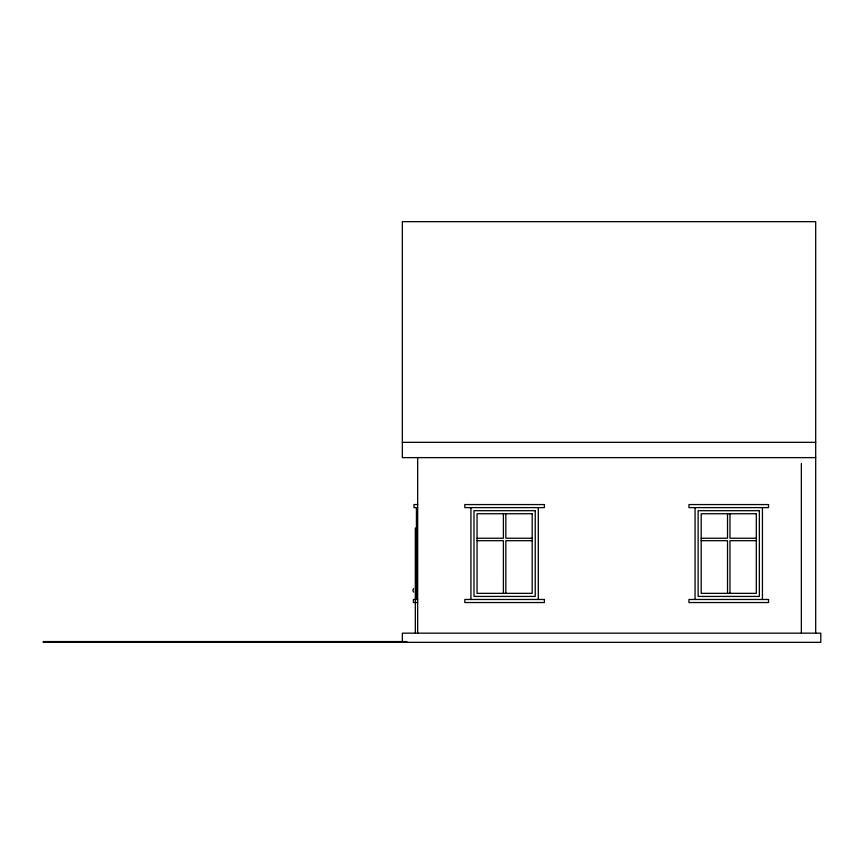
<?xml version="1.0" encoding="UTF-8"?>
<svg xmlns="http://www.w3.org/2000/svg" width="864" height="864" viewBox="0 0 864 864"><rect width="100%" height="100%" fill="white"/><g stroke="black" fill="none" stroke-linecap="round" stroke-linejoin="round"><path stroke-width="1.3" d="M413.575 588.643L412.852 590.393L413.575 592.142M402.354 442.325L815.702 442.325M815.702 457.628L402.354 457.628L402.354 221.659L815.692 221.659L815.692 633.161M417.668 504.565L413.986 504.565L413.986 507.622L417.668 507.622M477.058 538.24L503.399 538.24L503.388 513.745M532.17 538.24L505.84 538.24L505.84 513.745M701.19 538.24L727.52 538.24L727.52 513.745M756.302 538.24L729.972 538.24L729.972 513.745M477.058 540.691L503.388 540.691L503.399 593.352M532.17 540.691L505.84 540.691L505.84 593.352M701.19 540.691L727.52 540.691L727.52 593.352M756.302 540.691L729.972 540.691L729.972 593.352M417.668 599.476L413.381 599.476L413.381 602.543L417.668 602.543M801.36 463.493L801.36 633.161M762.426 507.622L762.426 599.476M695.066 507.622L695.066 599.476M538.294 507.622L538.294 599.476M470.934 507.622L470.934 599.476M417.668 457.445L417.668 633.161M416.437 507.622L416.437 599.476M415.336 527.969L415.336 633.161M406.782 642.341L406.782 641.563L43.2 641.563L43.2 642.341L820.8 642.341L820.8 633.161L402.354 633.161L402.354 642.341M293.836 641.563L293.836 642.341M282.377 641.563L282.377 642.341M244.847 641.563L244.847 642.341M92.189 641.563L92.189 642.341M544.417 504.565L464.81 504.565L464.81 507.622L544.417 507.622L544.417 504.565M768.55 504.565L688.943 504.565L688.943 507.622L768.55 507.622L768.55 504.565M535.237 510.689L474.001 510.689L474.001 596.419L535.237 596.419L535.237 510.689M759.359 510.689L698.123 510.689L698.123 596.419L759.359 596.419L759.359 510.689M532.17 513.745L477.058 513.745L477.058 593.352L532.17 593.352L532.17 513.745M756.302 513.745L701.19 513.745L701.19 593.352L756.302 593.352L756.302 513.745M544.417 599.476L464.81 599.476L464.81 602.543L544.417 602.543L544.417 599.476M768.55 599.476L688.943 599.476L688.943 602.543L768.55 602.543L768.55 599.476"/></g></svg>
